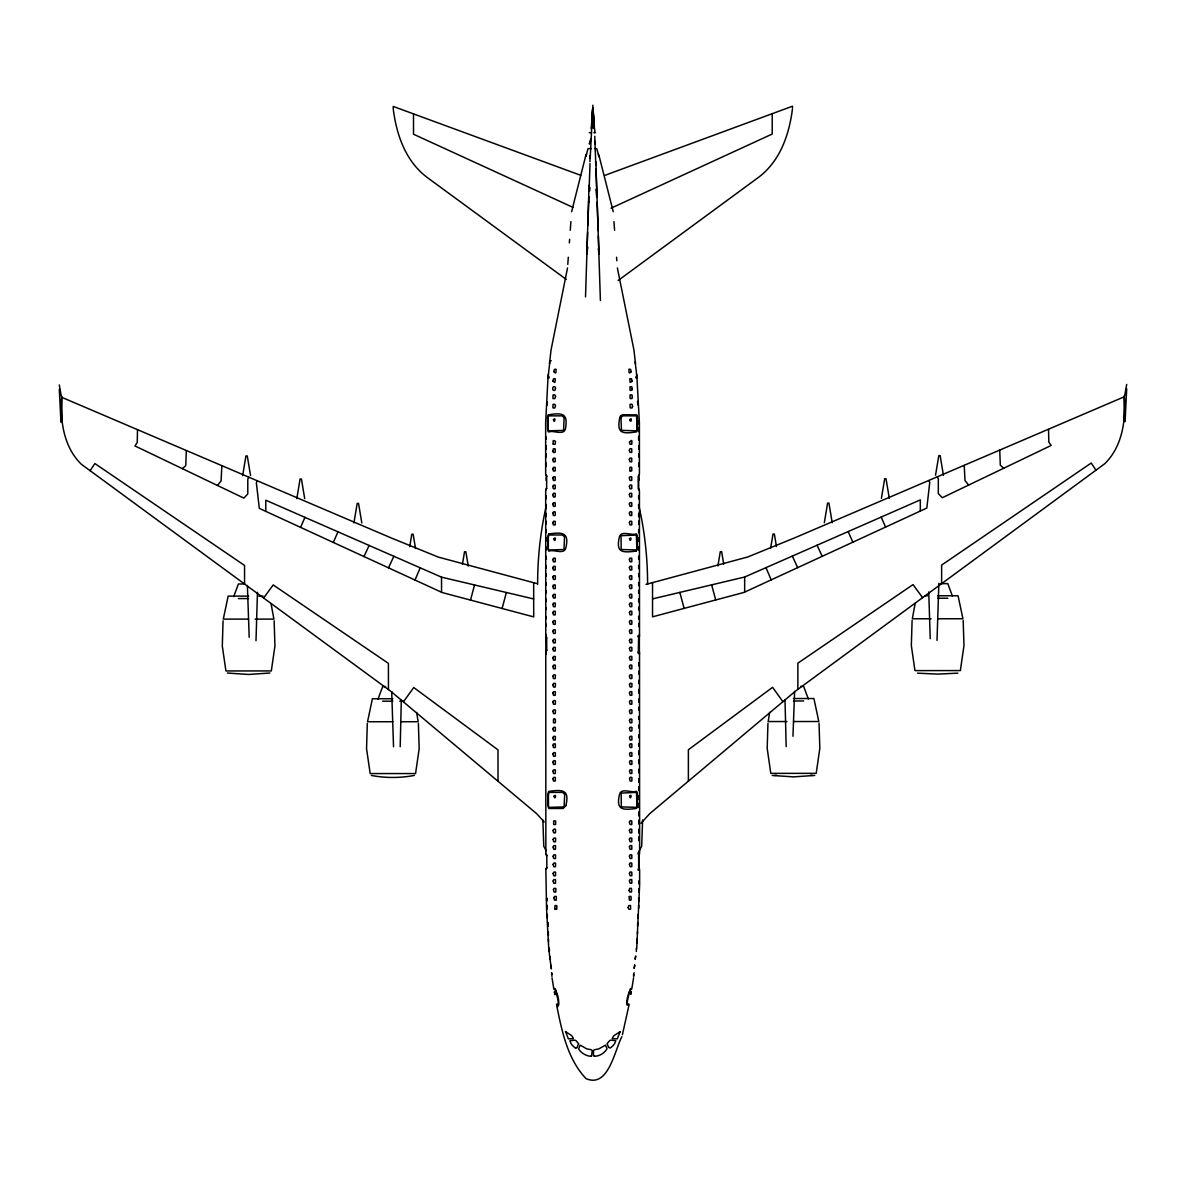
<?xml version="1.0" encoding="UTF-8"?>
<svg xmlns="http://www.w3.org/2000/svg" width="1186" height="1186" viewBox="0 0 1186 1186"><rect width="100%" height="100%" fill="white"/><g stroke="black" fill="none" stroke-linecap="round" stroke-linejoin="round"><path stroke-width="1.5" d="M639.402 654.39L639.373 634.421M546.524 488.158L545.679 491.004L545.753 635.815L546.687 637.267L546.731 650.18M546.642 488.558L546.642 476.357M546.613 650.136L545.768 651.915M546.716 867.307L545.871 870.153L546.553 908.876L548.777 949.111L551.312 968.888L551.312 967.361M638.453 476.312L638.513 489.551L639.432 490.96L639.506 635.755L637.89 635.77M638.572 651.203L638.869 635.755M636.333 951.498L636.289 948.355M255.998 640.722L257.466 592.288M400.201 746.795L401.313 699.784M792.96 736.254L794.605 691.453M937.014 640.381L938.852 583.364M549.711 956.465L550.334 959.77L550.141 956.657M537.629 584.476C537.584 558.235 540.371 531.965 546.153 506.363M546.613 650.402L545.768 652.982L545.856 852.986L546.716 855.936M546.835 868.078L546.82 855.136M638.572 476.461L638.483 475.586M638.661 638.439L638.869 636.823M638.661 708.19C639.21 703.639 639.313 713.468 638.661 709.184M638.661 855.091L638.661 867.292M592.615 109.26L590.213 158.079M586.536 153.958L585.78 156.685L588.034 148.621L591.384 148.621M636.704 949.067L639.639 884.637L639.625 870.109L638.009 870.109M638.35 915.711C637.683 911.456 637.816 922.189 638.35 915.844M642.604 819.971L641.7 846.226L638.557 852.141M589.071 185.209L585.513 296.915M589.902 161.681L590.124 155.425M587.604 232.515L586.862 254.13L587.767 247.118M587.856 225.533L588.864 196.713M589.057 191.198L590.02 163.594M546.524 488.647L545.679 489.937M638.587 476.223L639.432 473.777L639.402 422.705L636.838 375.725M638.661 699.888C639.254 695.9 639.328 705.151 638.661 701.282M638.676 854.735L638.972 870.109M637.46 933.678L637.475 931.796M1125.247 418.021L1126.7 388.756M592.689 108.163L591.251 128.859M546.153 582.904L546.153 585.41M546.153 607.454L546.153 609.604M546.153 616.587L546.153 618.721M546.153 624.103L546.153 626.06M546.702 868.019L545.871 869.086M592.674 109.112L591.606 128.088C593.934 124.975 595.58 131.053 594.631 132.669M638.661 681.09C639.269 677.651 639.343 686.116 638.661 682.869M638.661 690.252L638.972 689.229L639.032 692.846M638.78 855.136L638.972 852.927M546.153 437.011L546.153 439.339M617.372 267.977L633.976 350.166L635.474 363.642M567.783 264.419L568.302 257.243M569.339 242.878L569.606 239.29M570.258 230.321L570.881 221.634M546.153 590.435L546.153 592.926M546.153 599.197L546.153 601.51M638.602 475.764L639.432 474.845M638.661 663.315C639.313 660.498 639.328 668.252 638.661 665.479M638.661 671.498C639.313 668.682 639.358 676.42 638.661 673.663M638.794 854.928L638.987 853.994M549.548 363.405L551.001 350.196L567.516 268.006M588.671 202.243L588.745 201.323M589.664 191.02L589.991 187.551M223.057 620.812L222.301 645.999L225.918 670.95L271.327 670.935L274.93 645.985L274.144 620.782M367.304 723.43L366.548 748.633L370.165 773.568L415.574 773.554L419.177 748.603L418.391 723.401M767.95 723.223L767.194 748.425L770.811 773.376L816.22 773.346L819.822 748.396L819.037 723.193M912.093 620.456L911.337 645.658L914.955 670.609L960.363 670.579L963.966 645.629L963.18 620.441M546.138 513.449L546.153 516.533M546.138 546.998L546.153 549.815M546.153 556.293L546.153 559.11M546.153 565.544L546.153 568.346M546.153 573.727L546.153 576.366M638.661 889.5L638.987 888.67L638.987 892.198M638.661 908.224L638.661 905.244M549.518 363.687L549.726 361.819M637.475 923.568L637.846 922.56L637.505 926.31M633.546 974.255L633.62 976.375L634.095 972.742M548.481 374.287L548.288 375.829M549.652 363.657L548.065 377.089M548.065 376.333L545.649 422.75L545.664 473.822L546.524 476.268M637.801 404.9L637.549 401.402M546.153 521.173L546.153 524.256M546.153 529.653L546.168 532.736M546.153 537.94L546.153 540.89M638.646 590.272L638.661 593.222M638.661 599.034L638.676 601.984M638.661 607.128L638.661 609.945M638.661 616.246L638.661 619.062M547.339 401.876L547.265 405.123M546.138 639.862L546.138 642.219M633.576 977.842L631.93 988.086L630.492 988.65A3.232 1.023 -78.9 0 0 629.796 990.251L627.083 1002.466A2.654 0.815 -76.7 0 0 627.038 1005.061L628.965 1005.268L622.383 1034.785M242.656 475.586L245.932 455.958L247.266 455.958L250.557 475.571M296.811 498.639L300.073 479.025L301.422 479.025L304.713 498.639M353.917 522.967L357.194 503.353L358.528 503.353L361.819 522.967M409.719 546.702L411.794 534.219L413.143 534.219L415.53 548.481M462.451 564.269L464.527 551.786L465.861 551.786L468.262 566.048M717.915 565.915L720.302 551.653L721.637 551.653L723.727 564.136M770.633 548.303L773.005 534.026L774.354 534.026L776.445 546.509M824.329 522.73L827.591 503.116L828.925 503.101L832.216 522.73M881.406 498.342L884.682 478.729L886.016 478.729L889.307 498.342M935.532 475.23L938.808 455.617L940.142 455.602L943.433 475.23M546.153 453.63L546.138 457.025M546.153 463.074L546.153 466.469M546.153 495.57L546.138 498.772M546.153 504.687L546.153 507.89M638.661 556.145L638.676 559.332M638.661 565.381L638.676 568.583M638.661 573.564L638.972 576.841M638.661 582.608L638.661 585.691M546.168 445.847L546.153 449.168M547.695 922.619L548.051 926.355M547.28 914.436L547.339 917.682M1124.654 395.768L1126.7 384.427M769.67 712.326L768.187 721.548L786.941 721.533M548.125 376.807L548.14 375.977M792.5 108.578C789.194 134.967 779.914 161.919 757.498 178.093L618.114 280.504M638.913 457.084L638.898 453.512M638.646 513.316L638.661 516.725M638.661 529.505L638.661 532.825M638.661 537.807L638.661 541.127M638.676 546.731L638.661 550.052M638.839 760.063L639.002 763.784L639.017 760.048M638.854 769.343L639.002 773.079L639.017 769.329M638.854 778.594L638.839 782.315M638.854 786.778L638.854 790.499M639.106 815.701L639.061 812.099M639.106 832.913L639.091 829.355M915.162 603.392L912.33 618.781L931.084 618.766M571.608 211.716L585.81 155.41M470.516 600.086L474.533 584.965M502.108 608.492L506.363 592.496M546.138 477.691L546.138 480.419M548.095 926.296L547.932 922.738M548.525 939.179L548.525 941.892M547.991 376.614L549.177 376.837M590.85 138.718L589.323 144.055L590.85 139.963M638.898 466.587L638.913 462.955M638.661 495.451L638.661 498.95M638.676 504.569L638.661 508.068M639.076 823.87L639.091 820.238M639.091 840.518L638.913 836.827L639.046 840.577M638.75 431.704L638.765 428.131M621.864 1036.742C614.674 1049.981 608.581 1088.407 586.077 1078.652C567.486 1059.187 561.808 1030.916 556.679 1005.313L558.591 1005.091A2.654 0.815 76.6 0 0 558.547 1002.496L555.715 989.939A3.262 1.038 78.8 0 0 555.152 988.739L553.684 988.131L552.039 977.887M638.72 901.286L638.631 897.609M557.761 1005.194L557.924 1006.751M233.731 596.558L238.416 583.986L243.501 583.986M377.978 699.177L382.663 686.605L385.643 686.605M636.882 942.811L636.882 939.119L636.823 942.87M257.14 480.849L256.354 482.806L259.319 508.379L442.23 592.57L533.7 616.883L533.67 582.697M415.026 580.058L420.17 567.812M300.562 527.37L304.95 517.363M333.31 542.447L337.966 531.817M137.502 429.895L137.235 442.556L134.937 445.936L243.827 498.09L247.8 493.939L247.785 479.352L248.704 477.261M186.321 450.695L185.772 465.638L182.347 468.648M221.841 465.816L221.085 480.923L217.438 485.445M363.983 556.56L369.098 545.456M388.519 567.842L393.841 556.278M549.726 360.944L551.223 360.737M638.839 449.346L638.676 445.595M638.839 751.138L639.002 754.859L639.017 751.123M639.017 782.33L639.046 778.594M639.017 790.513L639.032 786.763M638.869 795.821L638.854 799.527M639.046 799.527L639.061 795.821M639.032 803.322L638.854 807.058M639.017 807.073L639.076 803.382M639.046 812.084L638.869 815.82M639.046 820.178L639.032 823.929M639.046 829.31L639.032 833.046M638.661 423.713L638.676 420.585M90.136 470.709L94.85 463.533L244.553 565.44L244.568 584.031M547.784 377.889L549.103 377.904M403.418 701.875L413.721 687.509L497.987 749.848L498.016 781.263M263.618 597.996L273.195 584.935L388.415 663.374L388.445 689.585M555.611 824.24L555.656 821.157A2.105 1.156 90 0 0 555.033 820.845L554.203 820.845A2.253 1.245 90 0 0 553.654 821.068L553.625 824.389A2.105 1.156 90 0 0 554.129 824.581L554.959 824.581A2.283 1.26 90 0 0 555.493 824.359M629.232 896.66L629.277 900.011A2.283 1.26 -86.9 0 0 629.677 900.144L630.507 900.144A2.105 1.156 -86.9 0 0 631.145 899.833L631.041 896.527A2.253 1.23 -86.9 0 0 630.641 896.394L629.796 896.394A2.15 1.171 -86.9 0 0 629.292 896.601M641.033 823.232L649.661 813.729L795.302 691.26L1104.715 463.756C1122.445 446.455 1125.899 420.348 1124.402 396.717L795.228 537.629L747.773 556.975L646.014 584.387M414.448 775.392C400.72 778.12 385.035 778.135 371.307 775.422M548.436 414.878L548.688 414.789C563.78 412.283 567.961 414.092 565.396 429.139C563.528 435.722 552.898 429.895 548.792 431.956A3.528 1.216 89.1 0 1 547.843 430.711A3.128 1.067 89.1 0 1 547.561 428.739L547.547 417.739A2.846 1.008 -89.3 0 1 547.799 415.945L547.902 415.649A3.232 1.142 -89.3 0 1 548.406 414.892M269.874 673.025L248.63 674.463L227.386 673.04M774.591 775.466L776.474 775.214M814.767 775.436L793.523 776.874L772.279 775.466M611.101 208.158L772.219 134.033L772.219 113.693M652.537 598.886L744.66 577.019L920.321 499.884L920.321 511.033M605.053 175.291L792.5 106.221L792.5 107.659M957.828 673.159L937.666 674.108L917.49 673.174M591.517 1056.177L592.185 1050.959A1.794 1.26 8.8 0 0 590.687 1049.595L586.848 1048.898L580.636 1045.385A2.965 2.15 30.8 0 0 580.043 1045.251L578.783 1048.617A1.794 1.023 39.1 0 0 578.887 1049.284C581.259 1053.405 587.648 1056.622 591.117 1056.163M594.571 1056.163L593.474 1055.599L593.504 1050.959A1.794 1.26 -8.8 0 1 595.001 1049.595L598.841 1048.884L605.038 1045.385A2.965 2.15 -30.9 0 1 605.631 1045.237L606.891 1048.602A1.794 1.023 -39.1 0 1 606.802 1049.269C604.045 1053.272 599.256 1056.504 594.23 1056.192M589.309 132.684L591.577 132.684M593.904 132.684L595.431 132.684M594.557 148.621L596.736 148.621L599.004 156.685L598.396 154.299M635.829 376.807L637.149 376.792L636.867 375.918M635.904 377.86L637.267 377.86M638.631 436.211L638.631 439.947M545.664 474.889L546.494 475.823M639.432 489.892L638.587 488.588M548.985 533.937C562.905 531.995 569.502 532.499 565.752 548.288C563.943 554.929 553.239 549.029 549.088 551.119A3.336 1.112 90 0 1 547.932 547.888L547.947 536.887A3.054 1.023 90 0 1 548.985 533.996M636.081 551.075C622.146 552.928 615.712 552.646 619.418 536.813C621.182 530.083 632.005 535.939 636.17 533.893A3.054 1.023 90 0 1 637.238 536.843L637.223 547.843A3.336 1.112 90 0 1 636.081 551.001M940.246 583.631L947.777 583.631L952.477 596.202M248.586 596.113L228.157 596.128L223.294 619.122L248.6 619.107M258.8 596.113L263.04 596.098M924.591 595.772L927.408 595.772M937.622 595.757L958.051 595.757L962.943 618.751L937.637 618.766M238.371 598.574L248.586 598.559M937.622 598.218L947.836 598.218M255.153 619.107L273.907 619.107L271.06 603.718M545.886 634.466L545.871 654.435M545.753 636.867L546.598 638.246M637.89 636.823L639.506 636.823M637.905 651.87L639.521 651.87M637.905 652.937L639.521 652.937L639.625 852.927L638.009 852.927M800.669 686.397L803.634 686.397L808.333 698.969M392.833 698.732L372.404 698.747L367.541 721.74L392.848 721.74M793.478 698.524L813.907 698.524L818.8 721.518L793.493 721.533M382.618 701.193L392.833 701.193M399.771 701.178L403.047 701.178M793.478 700.985L803.693 700.97M554.025 719.101L554.855 719.101A2.105 1.156 90 0 1 555.359 719.309L555.433 722.496A2.283 1.26 90 0 1 554.781 722.837L553.951 722.852A2.105 1.156 90 0 1 553.447 722.645L553.477 719.324A2.253 1.245 90 0 1 554.025 719.101M400.927 721.725L418.154 721.725L416.657 712.504M636.215 808.452C622.265 810.305 615.845 810.023 619.552 794.205C621.316 787.474 632.138 793.33 636.304 791.284A3.262 1.082 90 0 1 636.941 791.892L637.045 792.144A2.876 0.964 90 0 1 637.356 794.235L637.356 805.235A3.336 1.112 90 0 1 636.215 808.392M545.856 854.039L546.702 855.195M638.009 853.994L639.625 853.994M638.009 869.042L639.625 869.042M547.013 908.906L546.924 905.17L546.983 908.861M548.51 935.383L548.14 931.662L548.525 932.656M550.897 965.137L550.719 966.264M551.979 976.404L551.549 972.683L552.053 974.299M553.862 989.198C556.871 989.435 561.334 1005.313 556.471 1004.245M631.767 989.154C628.921 989.332 624.177 1005.313 629.158 1004.201M575.699 1048.039L576.485 1048.053A2.075 1.186 39.1 0 0 576.841 1048.009L578.59 1043.739L576.129 1040.789A2.787 1.705 46.1 0 0 575.625 1040.478L575.447 1040.389A2.95 1.823 46 0 0 574.765 1040.166L569.843 1040.745L571.074 1043.665A7.324 3.499 56.8 0 0 572.556 1045.548L574.736 1047.549A1.764 0.801 48.6 0 0 575.254 1047.92L575.358 1047.95M810.557 775.199L812.44 775.436M265.797 511.374L265.783 500.21L441.533 577.167L533.685 598.945M536.65 583.497L438.39 557.124L390.935 537.836L61.598 397.251C60.13 420.897 63.614 446.989 81.374 464.275L391.009 691.468L536.769 813.789L544.181 821.928M580.725 175.306L393.218 106.429L393.218 107.867M573.075 207.417L413.514 134.226L413.514 113.871M635.222 361.76L635.444 363.361M638.869 651.87L638.691 650.995M638.824 652.908L638.676 650.58M638.943 869.027L638.78 867.529M566.3 279.436L428.279 178.256C405.864 162.111 396.539 135.174 393.218 108.786M1003.741 468.233L1000.317 465.238L999.739 450.28M553.106 443.994L553.18 440.777A2.283 1.275 88.9 0 1 553.729 440.569L555.478 441.325L555.226 443.964A2.283 1.245 89.4 0 1 554.559 444.305L553.729 444.305A2.15 1.201 88.9 0 1 553.21 444.098M629.899 470.783L629.855 467.477A2.105 1.156 90 0 1 630.359 467.269L631.204 467.269A2.253 1.245 90 0 1 631.738 467.477L631.782 470.798A2.105 1.156 90 0 1 631.278 471.005L630.448 471.005A2.283 1.26 90 0 1 629.899 470.783M554.811 908.876L554.9 908.98A2.135 1.171 84.6 0 0 555.537 909.291L556.367 909.291A2.268 1.245 84.6 0 0 556.783 909.173L556.857 905.867A2.105 1.156 86.8 0 0 556.234 905.555L555.389 905.555A2.253 1.245 86.8 0 0 554.989 905.674L554.796 908.847M968.665 485.074L965.004 480.552L964.233 465.446M922.604 597.67L913.012 584.609L797.867 663.167L797.867 689.377M782.908 701.682L772.59 687.331L688.384 749.745L688.384 781.174M1095.953 470.205L1091.224 463.029L941.625 565.085L941.625 583.675M638.913 520.817L638.676 524.434M638.972 623.302L638.661 626.593M638.78 692.92L638.661 692.031M546.138 850.703L543.781 846.285L542.847 820.015M817.065 545.219L822.194 556.323M792.337 556.086L797.674 567.634M1048.543 429.436L1048.824 442.096L1051.122 445.476L942.277 497.735L938.319 493.584L938.319 478.996L937.385 476.905M881.183 517.066L885.571 527.073M848.183 531.565L852.838 542.18M766.008 567.634L771.167 579.88M928.949 480.508L929.75 482.465L926.815 508.053L743.978 592.422L652.537 616.824L652.537 582.637M594.779 142.29L595.446 144.114L594.557 140.867M598.96 155.41L613.236 211.701M711.659 584.846L715.692 599.968M679.845 592.407L684.114 608.388M638.572 504.51C644.65 530.676 647.615 557.553 647.586 584.431M59.3 384.976L61.346 396.302M636.526 374.242L636.763 376.125M598.307 248.867L599.004 254.13L598.352 235.895M548.999 950.223C550.215 954.671 548.718 943.834 548.97 950.016M636.763 375.28L635.34 363.613M595.965 189.286L596.706 197.202M928.742 591.947L930.239 638.661M391.706 691.66L393.53 746.795M613.963 221.619L614.6 230.306M616.572 257.214L616.839 260.801M593.104 109.26L594.497 128.859M593.044 109.112L594.127 128.088L593.015 108.163M59.3 389.305L60.782 418.554M552.809 450.962L553.313 452.281A2.105 1.156 90 0 0 553.818 452.489L554.633 452.489A2.283 1.26 90 0 0 555.181 452.266L555.211 448.945A2.12 1.156 89.4 0 0 554.707 448.753L553.862 448.753A2.253 1.23 89.4 0 0 553.328 448.96L552.809 450.962M546.613 475.63L546.524 476.772M784.999 699.592L786.17 746.602M595.876 161.785L600.398 300.473M594.764 136.301L595.817 165.432M595.95 169.109L596.943 196.713M597.136 202.243L598.174 230.766M247.385 585.484L249.193 637.282M638.468 488.513L638.453 476.698M638.542 650.491L638.542 638.676M1125.247 400.898L1125.262 421.46L1124.165 421.475L1124.15 395.768M592.852 105.198L592.867 117.177M441.533 577.167L441.548 592.259M61.865 396.302L61.865 422.008L60.782 422.008L60.768 399.726M744.66 577.019L744.66 592.11M555.508 405.805L554.929 407.791A2.387 1.364 -89.9 0 1 554.336 408.014L553.462 408.014A2.179 1.26 -89.9 0 1 552.928 407.821L552.972 404.5A2.342 1.349 -89.9 0 1 553.536 404.278L554.44 404.278A2.194 1.26 -89.9 0 1 554.974 404.485L555.508 405.805M555.537 396.406L554.944 398.392A2.387 1.364 -89.9 0 1 554.366 398.615L553.477 398.615A2.179 1.26 -89.9 0 1 552.943 398.422L552.987 395.101A2.342 1.349 -89.9 0 1 553.565 394.879L554.47 394.879A2.194 1.26 -89.9 0 1 555.004 395.086L555.537 396.406M555.552 388.222L554.959 390.209A2.387 1.364 -89.9 0 1 554.381 390.431C551.994 391.276 552.098 385.821 554.485 386.695A2.194 1.26 -89.9 0 1 555.018 386.903L555.552 388.222M619.729 417.665C616.764 433.009 621.464 434.195 636.259 431.912A3.558 1.216 -89.2 0 0 637.104 430.978L637.208 430.651A3.128 1.067 -89.2 0 0 637.49 428.695L637.49 417.694A2.846 1.008 89.2 0 0 637.238 415.901L637.134 415.604A3.232 1.142 89.2 0 0 636.63 414.848L622.65 414.774L620.426 415.886L619.729 417.665M620.945 417.709L621.464 430.355L636.378 430.829A2.253 0.771 -89.2 0 0 637.09 428.976L636.541 415.871L622.798 415.826L620.945 417.709M608.551 1047.238L609.886 1048.024A2.15 1.216 -39.1 0 0 610.33 1047.935L610.434 1047.89A1.764 0.801 -48.7 0 0 610.953 1047.534L613.118 1045.533A7.324 3.499 -56.9 0 0 614.6 1043.636L615.83 1040.715L611.057 1040.122A2.95 1.823 -46.1 0 0 610.227 1040.374L610.049 1040.463A2.787 1.705 -46.1 0 0 609.545 1040.774L607.099 1043.621L608.551 1047.238M632.227 388.875L631.975 390.194L630.626 390.402A2.387 1.364 89.8 0 1 630.048 390.179L629.988 386.858A2.194 1.26 89.8 0 1 630.522 386.666L631.827 386.784L632.227 388.875M632.553 406.457L632.108 407.776A2.179 1.26 89.8 0 1 631.575 407.969L630.685 407.984A2.387 1.364 89.8 0 1 630.107 407.762L630.048 404.441A2.194 1.26 89.8 0 1 630.581 404.233L631.486 404.233A2.342 1.349 89.8 0 1 632.064 404.456L632.553 406.457M632.39 397.058L632.079 398.377A2.179 1.26 89.8 0 1 631.545 398.585L630.655 398.585A2.387 1.364 89.8 0 1 630.077 398.363L630.018 395.042A2.194 1.26 89.8 0 1 630.552 394.849L631.456 394.834A2.342 1.349 89.8 0 1 632.034 395.057L632.39 397.058M638.661 717.308C638.869 723.697 639.521 713.053 638.661 717.308M638.676 744.245C638.854 750.634 639.58 739.99 638.676 744.245M638.676 735.765C638.854 742.154 639.58 731.495 638.676 735.765M638.676 725.965C638.854 732.37 639.565 721.666 638.676 725.965M638.75 881.806C638.957 888.27 639.61 877.329 638.75 881.806M629.351 450.235L629.899 452.222A2.283 1.26 90 0 0 630.433 452.444L631.263 452.444A2.105 1.156 90 0 0 631.767 452.251L631.753 448.931A2.253 1.23 -89.4 0 0 631.219 448.708L630.374 448.708A2.12 1.156 -89.4 0 0 629.87 448.916L629.351 450.235M629.44 442.052L629.959 444.038A2.283 1.245 -89.4 0 0 630.507 444.261L631.337 444.261A2.15 1.201 -88.9 0 0 631.856 444.068L631.871 440.747A2.283 1.275 -88.9 0 0 631.323 440.525L629.44 442.052M634.213 968.25L634.703 965.107L634.213 968.25M635.192 959.133L635.696 955.975L635.192 959.089M547.947 417.783L547.962 429.021A2.253 0.771 89.1 0 0 548.673 430.844L563.587 430.385L564.091 417.739L562.238 415.856L548.688 415.856L547.947 417.783M628.18 907.601L628.758 909.128A2.268 1.245 -84.6 0 0 629.173 909.262L629.988 909.262A2.135 1.171 -84.6 0 0 630.641 908.95L630.552 905.644A2.253 1.245 -86.9 0 0 630.151 905.511L629.306 905.511A2.105 1.156 -86.9 0 0 628.669 905.837L628.18 907.601M629.129 890.389L629.722 891.916A2.283 1.26 -86.9 0 0 630.122 892.035L630.952 892.035A2.105 1.156 -86.9 0 0 631.575 891.724L631.486 888.418A2.253 1.23 -86.9 0 0 631.085 888.299L630.24 888.299A2.105 1.156 -86.9 0 0 629.618 888.61L629.129 890.389M546.613 898.588C546.642 905.259 547.71 896.334 546.613 898.588M638.809 478.655C638.943 483.369 639.328 475.542 638.809 478.655M638.898 640.648C639.032 645.362 639.402 637.549 638.898 640.648M639.002 857.819C639.135 862.518 639.521 854.691 639.002 857.819M548.332 536.65L548.332 548.169A2.239 0.741 90 0 0 548.999 550.007L563.987 549.533L564.551 536.887L562.446 534.99L548.999 535.005L548.332 536.65M548.451 794.042L548.466 805.561A2.239 0.741 90 0 0 549.118 807.384L564.121 806.91L564.684 794.264L562.579 792.381L549.133 792.396L548.451 794.042M636.852 547.813L636.838 548.125A2.239 0.741 90 0 1 636.185 549.963L621.182 549.503L621.034 535.687L636.348 535.019L636.852 547.813M636.986 805.19L636.971 805.516A2.239 0.741 90 0 1 636.319 807.34L621.316 806.895L621.168 793.078L636.482 792.411L636.986 805.19M552.928 381.077L554.396 382.396A2.387 1.364 -89.9 0 0 554.989 382.174L555.27 378.868A2.164 1.245 -84.6 0 0 554.751 378.66L553.462 378.883L552.928 381.077M553.862 371.633L555.196 372.967A2.402 1.364 -84.5 0 0 555.938 372.626L556.041 369.335A2.15 1.23 -84.5 0 0 555.656 369.217L554.381 369.439L553.862 371.633M631.13 371.796L629.796 372.923A2.402 1.364 84.5 0 1 629.054 372.582L628.951 369.306A2.15 1.23 84.5 0 1 629.351 369.187L630.611 369.395L631.13 371.796M632.079 381.225L630.611 382.366A2.387 1.364 89.8 0 1 630.018 382.144L629.855 378.734A2.164 1.245 84.6 0 1 630.255 378.616L631.545 378.838L632.079 381.225M630.67 994.283L631.174 991.97L630.67 994.283M565.544 1031.612L568.376 1038.877L573.461 1038.595L572.26 1036.327A6.241 3.054 62.1 0 0 570.926 1035.156L565.544 1031.612M552.824 459.56L553.313 461.68A2.105 1.156 90 0 0 553.818 461.888L554.648 461.888A2.283 1.26 90 0 0 555.181 461.665L555.226 458.345A2.105 1.156 90 0 0 554.722 458.137L553.892 458.137A2.253 1.245 90 0 0 553.343 458.359L552.824 459.56M552.824 468.722L553.313 470.842A2.105 1.156 90 0 0 553.818 471.05L554.648 471.05A2.283 1.26 90 0 0 555.196 470.827L555.241 467.506A2.105 1.156 90 0 0 554.737 467.299L553.892 467.299A2.253 1.245 90 0 0 553.358 467.521L552.824 468.722M552.839 478.166L553.328 480.286A2.105 1.156 90 0 0 553.832 480.478L554.648 480.478A2.283 1.26 90 0 0 555.196 480.271L555.241 476.95A2.105 1.156 90 0 0 554.737 476.742L553.892 476.742A2.253 1.245 90 0 0 553.358 476.965L552.839 478.166M552.839 486.497L553.328 488.617A2.105 1.156 90 0 0 553.832 488.81L554.663 488.825A2.283 1.26 90 0 0 555.196 488.602L555.241 485.282A2.105 1.156 90 0 0 554.737 485.074L553.906 485.074A2.253 1.245 90 0 0 553.358 485.296L552.839 486.497M552.839 494.681L553.328 496.801A2.105 1.156 90 0 0 553.832 497.008L554.663 497.008A2.283 1.26 90 0 0 555.211 496.786L555.241 493.465A2.105 1.156 90 0 0 554.751 493.257L553.906 493.257A2.253 1.245 90 0 0 553.373 493.48L552.839 494.681M552.839 504.08L553.343 506.2A2.105 1.156 90 0 0 553.832 506.392L554.663 506.392A2.283 1.26 90 0 0 555.211 506.17L555.256 502.864A2.105 1.156 90 0 0 554.751 502.656L553.906 502.656A2.253 1.245 90 0 0 553.373 502.879L552.839 504.08M552.854 513.241L553.343 515.361A2.105 1.156 90 0 0 553.847 515.554L554.677 515.554A2.283 1.26 90 0 0 555.211 515.332L555.256 512.026A2.105 1.156 90 0 0 554.751 511.818L553.906 511.818A2.253 1.245 90 0 0 553.373 512.041L552.854 513.241M552.854 522.685L553.343 524.79A2.105 1.156 90 0 0 553.847 524.998L554.677 524.998A2.283 1.26 90 0 0 555.226 524.775L555.256 521.455A2.105 1.156 90 0 0 554.766 521.262L553.921 521.262A2.253 1.245 90 0 0 553.388 521.469L552.854 522.685M552.869 559.555L553.373 561.675A2.105 1.156 90 0 0 553.862 561.882L554.692 561.882A2.283 1.26 90 0 0 555.241 561.66L555.285 558.339A2.105 1.156 90 0 0 554.781 558.146L553.936 558.146A2.253 1.245 90 0 0 553.402 558.354L552.869 559.555M552.884 567.753L553.373 569.858A2.105 1.156 90 0 0 553.877 570.066L554.692 570.066A2.283 1.26 90 0 0 555.241 569.843L555.285 566.523A2.105 1.156 90 0 0 554.781 566.33L553.936 566.33A2.253 1.245 90 0 0 553.402 566.537L552.884 567.753M552.884 577.137L553.373 579.257A2.105 1.156 90 0 0 553.877 579.465L554.707 579.465A2.283 1.26 90 0 0 555.256 579.242L555.404 576.04A2.105 1.156 90 0 0 554.781 575.714L553.951 575.714A2.253 1.245 90 0 0 553.402 575.936L552.884 577.137M552.884 586.299L553.373 588.419A2.105 1.156 90 0 0 553.877 588.627L554.707 588.627A2.283 1.26 90 0 0 555.256 588.404L555.3 585.083A2.105 1.156 90 0 0 554.796 584.876L553.951 584.876A2.253 1.245 90 0 0 553.417 585.098L552.884 586.299M552.898 595.743L553.388 597.863A2.105 1.156 90 0 0 553.892 598.055L554.707 598.055A2.283 1.26 90 0 0 555.256 597.848L555.3 594.527A2.105 1.156 90 0 0 554.796 594.319L553.951 594.319A2.253 1.245 90 0 0 553.417 594.542L552.898 595.743M552.898 604.43L553.388 606.55A2.105 1.156 90 0 0 553.892 606.758L554.722 606.758A2.283 1.26 90 0 0 555.256 606.535L555.3 603.214A2.105 1.156 90 0 0 554.796 603.022L553.966 603.022A2.253 1.245 90 0 0 553.417 603.229L552.898 604.43M552.898 612.628L553.388 614.733A2.105 1.156 90 0 0 553.892 614.941L554.722 614.941A2.283 1.26 90 0 0 555.27 614.719L555.315 611.398A2.105 1.156 90 0 0 554.811 611.205L553.966 611.205A2.253 1.245 90 0 0 553.432 611.413L552.898 612.628M552.898 622.013L553.402 624.132A2.105 1.156 90 0 0 553.892 624.34L554.722 624.34A2.283 1.26 90 0 0 555.27 624.118L555.315 620.797A2.105 1.156 90 0 0 554.811 620.589L553.966 620.589A2.253 1.245 90 0 0 553.432 620.812L552.898 622.013M552.913 631.174L553.402 633.294A2.105 1.156 90 0 0 553.906 633.502L554.737 633.502A2.283 1.26 90 0 0 555.27 633.28L555.315 629.959A2.105 1.156 90 0 0 554.811 629.751L553.981 629.751A2.253 1.245 90 0 0 553.432 629.974L552.913 631.174M552.913 640.618L553.402 642.738A2.105 1.156 90 0 0 553.906 642.931L554.737 642.931A2.283 1.26 90 0 0 555.285 642.723L555.315 639.402A2.105 1.156 90 0 0 554.826 639.195L553.981 639.195A2.253 1.245 90 0 0 553.447 639.417L552.913 640.618M552.913 648.712L553.417 650.832A2.105 1.156 90 0 0 553.906 651.04L554.737 651.04A2.283 1.26 90 0 0 555.285 650.817L555.33 647.497A2.105 1.156 90 0 0 554.826 647.289L553.981 647.289A2.253 1.245 90 0 0 553.447 647.512L552.913 648.712M552.928 657.83L553.417 659.95A2.105 1.156 90 0 0 553.921 660.157L554.751 660.157A2.283 1.26 90 0 0 555.285 659.935L555.33 656.614A2.105 1.156 90 0 0 554.826 656.421L553.981 656.421A2.253 1.245 90 0 0 553.447 656.629L552.928 657.83M552.928 666.488L553.417 668.607A2.105 1.156 90 0 0 553.921 668.8L554.751 668.815A2.283 1.26 90 0 0 555.3 668.593L555.33 665.272A2.105 1.156 90 0 0 554.84 665.064L553.995 665.064A2.253 1.245 90 0 0 553.462 665.287L552.928 666.488M552.928 676.287L553.432 678.407A2.105 1.156 90 0 0 553.921 678.6L554.751 678.614A2.283 1.26 90 0 0 555.3 678.392L555.448 675.175A2.105 1.156 90 0 0 554.84 674.864L553.995 674.864A2.253 1.245 90 0 0 553.462 675.086L552.928 676.287M552.943 684.767L553.432 686.887A2.105 1.156 90 0 0 553.936 687.094L554.751 687.094A2.283 1.26 90 0 0 555.3 686.872L555.448 683.67A2.105 1.156 90 0 0 554.84 683.344L553.995 683.344A2.253 1.245 90 0 0 553.462 683.566L552.943 684.767M552.943 693.054L553.432 695.174A2.105 1.156 90 0 0 553.936 695.381L554.766 695.381A2.283 1.26 90 0 0 555.3 695.159L555.345 691.838A2.105 1.156 90 0 0 554.84 691.646L554.01 691.646A2.253 1.245 90 0 0 553.462 691.853L552.943 693.054M552.943 701.993L553.432 704.099A2.105 1.156 90 0 0 553.936 704.306L554.766 704.306A2.283 1.26 90 0 0 555.315 704.084L555.463 700.882A2.105 1.156 90 0 0 554.855 700.57L554.01 700.57A2.253 1.245 90 0 0 553.477 700.793L552.943 701.993M552.958 711.274L553.447 713.394A2.105 1.156 90 0 0 553.951 713.601L554.766 713.601A2.283 1.26 90 0 0 555.315 713.379L555.463 710.177A2.105 1.156 90 0 0 554.855 709.851L554.01 709.851A2.253 1.245 90 0 0 553.477 710.073L552.958 711.274M552.958 728.708L553.447 730.828A2.105 1.156 90 0 0 553.951 731.036L554.781 731.036A2.283 1.26 90 0 0 555.33 730.813L555.359 727.492A2.105 1.156 90 0 0 554.87 727.285L554.025 727.285A2.253 1.245 90 0 0 553.491 727.507L552.958 728.708M552.958 737.751L553.462 739.856A2.105 1.156 90 0 0 553.951 740.064L554.781 740.064A2.283 1.26 90 0 0 555.33 739.842L555.374 736.521A2.105 1.156 90 0 0 554.87 736.328L554.025 736.328A2.253 1.245 90 0 0 553.491 736.536L552.958 737.751M552.972 745.268L553.462 747.388A2.105 1.156 90 0 0 553.966 747.595L554.796 747.595A2.283 1.26 90 0 0 555.33 747.373L555.374 744.052A2.105 1.156 90 0 0 554.87 743.844L554.025 743.844A2.253 1.245 90 0 0 553.491 744.067L552.972 745.268M552.972 754.029L553.462 756.149A2.105 1.156 90 0 0 553.966 756.342L554.796 756.342A2.283 1.26 90 0 0 555.345 756.119L555.374 752.813A2.105 1.156 90 0 0 554.885 752.606L554.04 752.606A2.253 1.245 90 0 0 553.506 752.828L552.972 754.029M552.972 762.124L553.462 764.244A2.105 1.156 90 0 0 553.966 764.451L554.796 764.451A2.283 1.26 90 0 0 555.345 764.229L555.389 760.908A2.105 1.156 90 0 0 554.885 760.7L554.04 760.7A2.253 1.245 90 0 0 553.506 760.923L552.972 762.124M552.987 771.241L553.477 773.361A2.105 1.156 90 0 0 553.981 773.568L554.796 773.568A2.283 1.26 90 0 0 555.345 773.346L555.389 770.025A2.105 1.156 90 0 0 554.885 769.833L554.04 769.818A2.253 1.245 90 0 0 553.506 770.04L552.987 771.241M552.987 778.772L553.477 780.892A2.105 1.156 90 0 0 553.981 781.085L554.811 781.085A2.283 1.26 90 0 0 555.345 780.877L555.389 777.556A2.105 1.156 90 0 0 554.885 777.349L554.055 777.349A2.253 1.245 90 0 0 553.506 777.571L552.987 778.772M553.136 830.556L553.625 832.676A2.105 1.156 90 0 0 554.129 832.868L554.959 832.868A2.283 1.26 90 0 0 555.508 832.661L555.537 829.34A2.105 1.156 90 0 0 555.048 829.133L554.203 829.133A2.253 1.245 90 0 0 553.669 829.355L553.136 830.556M553.136 839.48L553.64 841.6A2.105 1.156 90 0 0 554.129 841.808L554.959 841.808A2.283 1.26 90 0 0 555.508 841.586L555.656 838.383A2.105 1.156 90 0 0 555.048 838.057L554.203 838.057A2.253 1.245 90 0 0 553.669 838.28L553.136 839.48M553.15 847.012L553.64 849.132A2.105 1.156 90 0 0 554.144 849.324L554.959 849.324A2.283 1.26 90 0 0 555.508 849.102L555.552 845.796A2.105 1.156 90 0 0 555.048 845.588L554.203 845.588A2.253 1.245 90 0 0 553.669 845.811L553.15 847.012M553.15 856.262L553.64 858.367A2.105 1.156 90 0 0 554.144 858.575L554.974 858.575A2.283 1.26 90 0 0 555.522 858.353L555.552 855.032A2.105 1.156 90 0 0 555.063 854.839L554.218 854.839A2.253 1.245 90 0 0 553.669 855.047L553.15 856.262M553.15 864.446L553.64 866.551A2.105 1.156 90 0 0 554.144 866.758L554.974 866.758A2.283 1.26 90 0 0 555.522 866.536L555.567 863.23A2.105 1.156 90 0 0 555.063 863.023L554.218 863.023A2.253 1.245 90 0 0 553.684 863.23L553.15 864.446M553.165 873.474L553.654 875.594A2.105 1.156 90 0 0 554.159 875.787L554.974 875.802A2.283 1.26 90 0 0 555.522 875.579L555.567 872.259A2.105 1.156 90 0 0 555.063 872.051L554.218 872.051A2.253 1.245 90 0 0 553.684 872.273L553.165 873.474M553.165 881.005L553.654 883.11A2.105 1.156 90 0 0 554.159 883.318L554.989 883.318A2.283 1.26 90 0 0 555.522 883.096L555.567 879.79A2.105 1.156 90 0 0 555.063 879.582L554.233 879.582A2.253 1.245 90 0 0 553.684 879.804L553.165 881.005M629.366 459.427L629.899 461.621A2.283 1.26 90 0 0 630.448 461.843L631.263 461.843A2.105 1.156 90 0 0 631.767 461.636L631.738 458.33A2.253 1.245 90 0 0 631.189 458.107L630.359 458.107A2.105 1.156 90 0 0 629.855 458.315L629.366 459.427M629.366 478.032L629.914 480.226A2.283 1.26 90 0 0 630.448 480.449L631.278 480.449A2.105 1.156 90 0 0 631.782 480.241L631.738 476.92A2.253 1.245 90 0 0 631.204 476.713L630.359 476.698A2.105 1.156 90 0 0 629.855 476.905L629.366 478.032M629.381 486.364L629.914 488.558A2.283 1.26 90 0 0 630.463 488.78L631.278 488.78A2.105 1.156 90 0 0 631.782 488.573L631.753 485.252A2.253 1.245 90 0 0 631.204 485.044L630.374 485.044A2.105 1.156 90 0 0 629.87 485.237L629.381 486.364M629.381 494.547L629.914 496.741A2.283 1.26 90 0 0 630.463 496.964L631.293 496.964A2.105 1.156 90 0 0 631.782 496.756L631.753 493.435A2.253 1.245 90 0 0 631.219 493.228L630.374 493.228A2.105 1.156 90 0 0 629.87 493.42L629.381 494.547M629.381 503.946L629.914 506.14A2.283 1.26 90 0 0 630.463 506.363L631.293 506.363A2.105 1.156 90 0 0 631.797 506.155L631.753 502.834A2.253 1.245 90 0 0 631.219 502.612L630.374 502.612A2.105 1.156 90 0 0 629.87 502.82L629.381 503.946M629.381 513.108L629.929 515.302A2.283 1.26 90 0 0 630.463 515.525L631.293 515.525A2.105 1.156 90 0 0 631.797 515.317L631.753 511.996A2.253 1.245 90 0 0 631.219 511.789L630.374 511.774A2.105 1.156 90 0 0 629.885 511.981L629.381 513.108M629.395 522.552L629.929 524.731A2.283 1.26 90 0 0 630.478 524.953L631.308 524.953A2.105 1.156 90 0 0 631.797 524.761L631.767 521.44A2.253 1.245 90 0 0 631.234 521.217L630.389 521.217A2.105 1.156 90 0 0 629.885 521.425L629.395 522.552M629.41 559.421L629.944 561.615A2.283 1.26 90 0 0 630.492 561.838L631.323 561.838A2.105 1.156 90 0 0 631.827 561.645L631.782 558.324A2.253 1.245 90 0 0 631.249 558.102L630.403 558.102A2.105 1.156 90 0 0 629.899 558.309L629.41 559.421M629.41 567.62L629.959 569.799A2.283 1.26 90 0 0 630.492 570.021L631.323 570.021A2.105 1.156 90 0 0 631.827 569.829L631.782 566.508A2.253 1.245 90 0 0 631.249 566.285L630.403 566.285A2.105 1.156 90 0 0 629.914 566.493L629.41 567.62M629.425 577.004L629.959 579.198A2.283 1.26 90 0 0 630.507 579.42L631.323 579.42A2.105 1.156 90 0 0 631.827 579.213L631.797 575.907A2.253 1.245 90 0 0 631.249 575.684L630.418 575.684A2.105 1.156 90 0 0 629.914 575.892L629.425 577.004M629.425 586.166L629.959 588.36A2.283 1.26 90 0 0 630.507 588.582L631.337 588.582A2.105 1.156 90 0 0 631.841 588.375L631.797 585.069A2.253 1.245 90 0 0 631.263 584.846L630.418 584.846A2.105 1.156 90 0 0 629.914 585.054L629.425 586.166M629.425 595.609L629.974 597.803A2.283 1.26 90 0 0 630.507 598.026L631.337 598.026A2.105 1.156 90 0 0 631.841 597.818L631.797 594.497A2.253 1.245 90 0 0 631.263 594.29L630.418 594.275A2.105 1.156 90 0 0 629.914 594.482L629.425 595.609M629.44 604.297L629.974 606.491A2.283 1.26 90 0 0 630.522 606.713L631.337 606.713A2.105 1.156 90 0 0 631.841 606.52L631.812 603.2A2.253 1.245 90 0 0 631.263 602.977L630.433 602.977A2.105 1.156 90 0 0 629.929 603.185L629.44 604.297M629.44 612.495L629.974 614.674A2.283 1.26 90 0 0 630.522 614.897L631.352 614.897A2.105 1.156 90 0 0 631.841 614.704L631.812 611.383A2.253 1.245 90 0 0 631.278 611.161L630.433 611.161A2.105 1.156 90 0 0 629.929 611.368L629.44 612.495M629.44 621.879L629.974 624.073A2.283 1.26 90 0 0 630.522 624.296L631.352 624.296A2.105 1.156 90 0 0 631.856 624.088L631.812 620.782A2.253 1.245 90 0 0 631.278 620.56L630.433 620.56A2.105 1.156 90 0 0 629.929 620.767L629.44 621.879M629.455 631.041L629.988 633.235A2.283 1.26 90 0 0 630.522 633.457L631.352 633.457A2.105 1.156 90 0 0 631.856 633.25L631.827 629.944A2.253 1.245 90 0 0 631.278 629.722L630.448 629.722A2.105 1.156 90 0 0 629.944 629.929L629.455 631.041M629.455 640.484L629.988 642.679A2.283 1.26 90 0 0 630.537 642.901L631.367 642.901A2.105 1.156 90 0 0 631.856 642.693L631.827 639.373A2.253 1.245 90 0 0 631.293 639.165L630.448 639.15A2.105 1.156 90 0 0 629.944 639.358L629.455 640.484M629.455 648.579L629.988 650.773A2.283 1.26 90 0 0 630.537 650.995L631.367 650.995A2.105 1.156 90 0 0 631.871 650.788L631.827 647.482A2.253 1.245 90 0 0 631.293 647.26L630.448 647.26A2.105 1.156 90 0 0 629.944 647.467L629.455 648.579M629.455 657.696L630.003 659.89A2.283 1.26 90 0 0 630.537 660.113L631.367 660.113A2.105 1.156 90 0 0 631.871 659.92L631.827 656.599A2.253 1.245 90 0 0 631.293 656.377L630.448 656.377A2.105 1.156 90 0 0 629.959 656.584L629.455 657.696M629.47 666.354L630.003 668.548A2.283 1.26 90 0 0 630.552 668.771L631.382 668.771A2.105 1.156 90 0 0 631.871 668.563L631.841 665.242A2.253 1.245 90 0 0 631.308 665.035L630.463 665.035A2.105 1.156 90 0 0 629.959 665.227L629.47 666.354M629.47 676.153L630.003 678.348A2.283 1.26 90 0 0 630.552 678.57L631.382 678.57A2.105 1.156 90 0 0 631.886 678.362L631.96 675.16A2.253 1.245 90 0 0 631.308 674.834L630.463 674.834A2.105 1.156 90 0 0 629.959 675.027L629.47 676.153M629.47 684.633L630.018 686.827A2.283 1.26 90 0 0 630.552 687.05L631.382 687.05A2.105 1.156 90 0 0 631.886 686.842L631.96 683.64A2.253 1.245 90 0 0 631.308 683.314L630.463 683.314A2.105 1.156 90 0 0 629.974 683.507L629.47 684.633M629.484 692.92L630.018 695.115A2.283 1.26 90 0 0 630.567 695.337L631.382 695.337A2.105 1.156 90 0 0 631.886 695.144L631.856 691.823A2.253 1.245 90 0 0 631.308 691.601L630.478 691.601A2.105 1.156 90 0 0 629.974 691.809L629.484 692.92M629.484 701.86L630.018 704.054A2.283 1.26 90 0 0 630.567 704.262L631.397 704.276A2.105 1.156 90 0 0 631.901 704.069L631.856 700.748A2.253 1.245 90 0 0 631.323 700.526L630.478 700.526A2.105 1.156 90 0 0 629.974 700.733L629.484 701.86M629.484 711.14L630.018 713.335A2.283 1.26 90 0 0 630.567 713.557L631.397 713.557A2.105 1.156 90 0 0 631.901 713.349L631.975 710.162A2.253 1.245 90 0 0 631.323 709.821L630.478 709.821A2.105 1.156 90 0 0 629.974 710.029L629.484 711.14M629.499 720.391L630.033 722.585A2.283 1.26 90 0 0 630.581 722.808L631.397 722.808A2.105 1.156 90 0 0 631.901 722.6L631.871 719.279A2.253 1.245 90 0 0 631.323 719.072L630.492 719.072A2.105 1.156 90 0 0 629.988 719.265L629.499 720.391M629.499 728.575L630.033 730.769A2.283 1.26 90 0 0 630.581 730.991L631.412 730.991A2.105 1.156 90 0 0 631.901 730.784L631.99 727.581A2.253 1.245 90 0 0 631.337 727.255L630.492 727.255A2.105 1.156 90 0 0 629.988 727.448L629.499 728.575M629.499 737.618L630.033 739.797A2.283 1.26 90 0 0 630.581 740.02L631.412 740.02A2.105 1.156 90 0 0 631.916 739.827L631.871 736.506A2.253 1.245 90 0 0 631.337 736.284L630.492 736.284A2.105 1.156 90 0 0 629.988 736.491L629.499 737.618M629.499 745.134L630.048 747.328A2.283 1.26 90 0 0 630.581 747.551L631.412 747.551A2.105 1.156 90 0 0 631.916 747.343L631.871 744.022A2.253 1.245 90 0 0 631.337 743.815L630.492 743.815A2.105 1.156 90 0 0 630.003 744.007L629.499 745.134M629.514 753.896L630.048 756.09A2.283 1.26 90 0 0 630.596 756.312L631.426 756.312A2.105 1.156 90 0 0 631.916 756.105L631.886 752.784A2.253 1.245 90 0 0 631.352 752.561L630.507 752.561A2.105 1.156 90 0 0 630.003 752.769L629.514 753.896M629.514 761.99L630.048 764.184A2.283 1.26 90 0 0 630.596 764.407L631.426 764.407A2.105 1.156 90 0 0 631.93 764.199L631.886 760.878A2.253 1.245 90 0 0 631.352 760.671L630.507 760.671A2.105 1.156 90 0 0 630.003 760.863L629.514 761.99M629.514 771.108L630.062 773.302A2.283 1.26 90 0 0 630.596 773.524L631.426 773.524A2.105 1.156 90 0 0 631.93 773.331L631.886 770.01A2.253 1.245 90 0 0 631.352 769.788L630.507 769.788A2.105 1.156 90 0 0 630.003 769.996L629.514 771.108M629.529 778.639L630.062 780.833A2.283 1.26 90 0 0 630.611 781.055L631.426 781.055A2.105 1.156 90 0 0 631.93 780.848L631.901 777.527A2.253 1.245 90 0 0 631.352 777.319L630.522 777.304A2.105 1.156 90 0 0 630.018 777.512L629.529 778.639M629.425 822.135L629.959 824.329A2.283 1.26 90 0 0 630.507 824.552L631.323 824.552A2.105 1.156 90 0 0 631.827 824.344L631.797 821.023A2.253 1.245 90 0 0 631.249 820.801L630.418 820.801A2.105 1.156 90 0 0 629.914 821.008L629.425 822.135M629.425 830.422L629.959 832.616A2.283 1.26 90 0 0 630.507 832.839L631.337 832.839A2.105 1.156 90 0 0 631.827 832.631L631.797 829.31A2.253 1.245 90 0 0 631.263 829.103L630.418 829.103A2.105 1.156 90 0 0 629.914 829.296L629.425 830.422M629.425 839.347L629.959 841.541A2.283 1.26 90 0 0 630.507 841.763L631.337 841.763A2.105 1.156 90 0 0 631.841 841.556L631.797 838.235A2.253 1.245 90 0 0 631.263 838.028L630.418 838.028A2.105 1.156 90 0 0 629.914 838.22L629.425 839.347M629.425 846.878L629.974 849.072A2.283 1.26 90 0 0 630.507 849.295L631.337 849.295A2.105 1.156 90 0 0 631.841 849.087L631.797 845.766A2.253 1.245 90 0 0 631.263 845.544L630.418 845.544A2.105 1.156 90 0 0 629.929 845.751L629.425 846.878M629.44 856.129L629.974 858.323A2.283 1.26 90 0 0 630.522 858.531L631.352 858.531A2.105 1.156 90 0 0 631.841 858.338L631.812 855.017A2.253 1.245 90 0 0 631.278 854.795L630.433 854.795A2.105 1.156 90 0 0 629.929 855.002L629.44 856.129M629.44 864.312L629.974 866.506A2.283 1.26 90 0 0 630.522 866.714L631.352 866.729A2.105 1.156 90 0 0 631.856 866.521L631.812 863.2A2.253 1.245 90 0 0 631.278 862.978L630.433 862.978A2.105 1.156 90 0 0 629.929 863.186L629.44 864.312M629.44 873.341L629.988 875.535A2.283 1.26 90 0 0 630.522 875.757L631.352 875.757A2.105 1.156 90 0 0 631.856 875.55L631.812 872.229A2.253 1.245 90 0 0 631.278 872.021L630.433 872.021A2.105 1.156 90 0 0 629.944 872.214L629.44 873.341M629.455 880.872L629.988 883.066A2.283 1.26 90 0 0 630.537 883.273L631.352 883.288A2.105 1.156 90 0 0 631.856 883.081L631.827 879.76A2.253 1.245 90 0 0 631.278 879.538L630.448 879.538A2.105 1.156 90 0 0 629.944 879.745L629.455 880.872M620.115 1031.716L617.298 1038.862L612.213 1038.565L613.399 1036.312A6.241 3.054 -62.2 0 1 614.748 1035.141L620.115 1031.716M565.87 805.679L563.157 808.467L549.222 808.496A3.588 1.201 90 0 1 548.658 808.066L548.525 807.829A3.173 1.067 90 0 1 548.08 805.279L548.08 794.279A2.802 0.934 90 0 1 548.154 793.152L548.214 792.797A3.173 1.053 90 0 1 549.118 791.344C563.039 789.387 569.636 789.891 565.87 805.679M553.462 889.544L553.936 891.768A2.105 1.156 86.8 0 0 554.574 892.08L555.389 892.08A2.283 1.26 86.8 0 0 555.804 891.946L555.908 888.655A2.105 1.156 86.8 0 0 555.27 888.344L554.425 888.344A2.253 1.23 86.8 0 0 554.025 888.462L553.462 889.544M553.906 897.654L554.396 899.863A2.105 1.156 86.8 0 0 555.018 900.174L555.849 900.174A2.283 1.26 86.8 0 0 556.264 900.055L556.353 896.749A2.15 1.171 86.8 0 0 555.73 896.438L554.885 896.438A2.253 1.23 86.8 0 0 554.485 896.557L553.906 897.654M629.825 419.622C630.863 424.632 632.612 416.182 629.825 419.622M553.951 538.815C554.915 543.811 556.694 535.39 553.951 538.815M554.084 796.206C555.048 801.202 556.827 792.782 554.084 796.206M629.484 538.785C630.448 543.766 632.227 535.346 629.484 538.785M629.618 796.162C630.581 801.158 632.36 792.737 629.618 796.162M554.959 994.55L554.455 992L554.959 994.55M553.447 419.666C554.411 424.677 556.293 416.227 553.447 419.666"/></g></svg>
